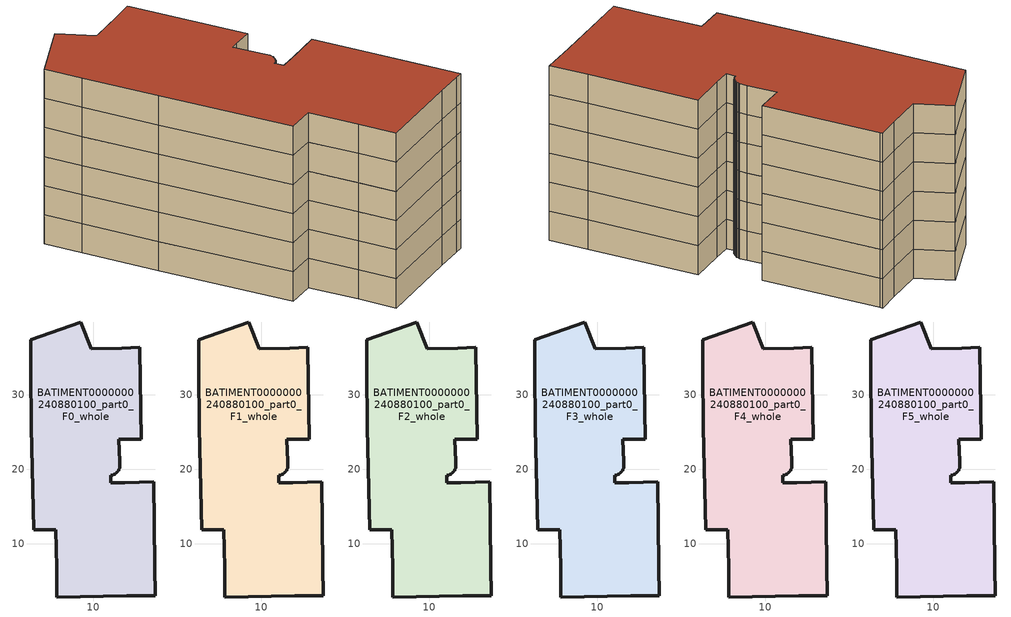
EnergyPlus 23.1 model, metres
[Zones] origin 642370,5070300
BATIMENT0000000240880100_part0_F0_whole
 floor ground (EU_floor_Construction): 16.22,36.31 16.22,36.01 16.42,24.01 14.11,24.01 13.41,24.01 13.51,21 13.51,20.2 13.51,20.1 13.41,20 13.41,19.9 13.41,19.8 13.31,19.8 13.31,19.7 13.21,19.7 13.21,19.6 13.11,19.5 13.01,19.5 13.01,19.4 12.91,19.4 12.91,19.3 12.81,19.3 12.71,19.3 12.61,19.2 12.51,19.2 12.41,19.2 12.31,19.2 12.31,18.2 14.21,18.2 18.12,18.3 18.21,6.99 18.31,3.09 17.41,3.09 14.51,3.09 5.1,2.89 5.1,6.8 5,11.9 2,11.9 1.71,25.61 1.61,33.42 1.61,37.32 8.31,39.72 9.71,36.12 13.82,36.21 z0
 wall outside (EU_wall_Construction): 14.51,3.09 17.41,3.09 18.31,3.09 18.21,6.99 18.12,18.3 14.21,18.2 12.31,18.2 12.31,19.2 12.41,19.2 12.51,19.2 12.61,19.2 12.71,19.3 12.81,19.3 12.91,19.3 12.91,19.4 13.01,19.4 13.01,19.5 13.11,19.5 13.21,19.6 13.21,19.7 13.31,19.7 13.31,19.8 13.41,19.8 13.41,19.9 13.41,20 13.51,20.1 13.51,20.2 13.51,21 13.41,24.01 14.11,24.01 16.42,24.01 16.22,36.01 16.22,36.31 13.82,36.21 9.71,36.12 8.31,39.72 1.61,37.32 1.61,33.42 1.71,25.61 2,11.9 5,11.9 5.1,6.8 5.1,2.89 14.51,3.09 z0:3
BATIMENT0000000240880100_part0_F1_whole
 floor to BATIMENT0000000240880100_part0_F0_whole (EU_floor_Construction): 16.22,36.31 16.22,36.01 16.42,24.01 14.11,24.01 13.41,24.01 13.51,21 13.51,20.2 13.51,20.1 13.41,20 13.41,19.9 13.41,19.8 13.31,19.8 13.31,19.7 13.21,19.7 13.21,19.6 13.11,19.5 13.01,19.5 13.01,19.4 12.91,19.4 12.91,19.3 12.81,19.3 12.71,19.3 12.61,19.2 12.51,19.2 12.41,19.2 12.31,19.2 12.31,18.2 14.21,18.2 18.12,18.3 18.21,6.99 18.31,3.09 17.41,3.09 14.51,3.09 5.1,2.89 5.1,6.8 5,11.9 2,11.9 1.71,25.61 1.61,33.42 1.61,37.32 8.31,39.72 9.71,36.12 13.82,36.21 z3
 wall outside (EU_wall_Construction): 14.51,3.09 17.41,3.09 18.31,3.09 18.21,6.99 18.12,18.3 14.21,18.2 12.31,18.2 12.31,19.2 12.41,19.2 12.51,19.2 12.61,19.2 12.71,19.3 12.81,19.3 12.91,19.3 12.91,19.4 13.01,19.4 13.01,19.5 13.11,19.5 13.21,19.6 13.21,19.7 13.31,19.7 13.31,19.8 13.41,19.8 13.41,19.9 13.41,20 13.51,20.1 13.51,20.2 13.51,21 13.41,24.01 14.11,24.01 16.42,24.01 16.22,36.01 16.22,36.31 13.82,36.21 9.71,36.12 8.31,39.72 1.61,37.32 1.61,33.42 1.71,25.61 2,11.9 5,11.9 5.1,6.8 5.1,2.89 14.51,3.09 z3:6
BATIMENT0000000240880100_part0_F2_whole
 floor to BATIMENT0000000240880100_part0_F1_whole (EU_floor_Construction): 16.22,36.31 16.22,36.01 16.42,24.01 14.11,24.01 13.41,24.01 13.51,21 13.51,20.2 13.51,20.1 13.41,20 13.41,19.9 13.41,19.8 13.31,19.8 13.31,19.7 13.21,19.7 13.21,19.6 13.11,19.5 13.01,19.5 13.01,19.4 12.91,19.4 12.91,19.3 12.81,19.3 12.71,19.3 12.61,19.2 12.51,19.2 12.41,19.2 12.31,19.2 12.31,18.2 14.21,18.2 18.12,18.3 18.21,6.99 18.31,3.09 17.41,3.09 14.51,3.09 5.1,2.89 5.1,6.8 5,11.9 2,11.9 1.71,25.61 1.61,33.42 1.61,37.32 8.31,39.72 9.71,36.12 13.82,36.21 z6
 wall outside (EU_wall_Construction): 14.51,3.09 17.41,3.09 18.31,3.09 18.21,6.99 18.12,18.3 14.21,18.2 12.31,18.2 12.31,19.2 12.41,19.2 12.51,19.2 12.61,19.2 12.71,19.3 12.81,19.3 12.91,19.3 12.91,19.4 13.01,19.4 13.01,19.5 13.11,19.5 13.21,19.6 13.21,19.7 13.31,19.7 13.31,19.8 13.41,19.8 13.41,19.9 13.41,20 13.51,20.1 13.51,20.2 13.51,21 13.41,24.01 14.11,24.01 16.42,24.01 16.22,36.01 16.22,36.31 13.82,36.21 9.71,36.12 8.31,39.72 1.61,37.32 1.61,33.42 1.71,25.61 2,11.9 5,11.9 5.1,6.8 5.1,2.89 14.51,3.09 z6:9
BATIMENT0000000240880100_part0_F3_whole
 floor to BATIMENT0000000240880100_part0_F2_whole (EU_floor_Construction): 16.22,36.31 16.22,36.01 16.42,24.01 14.11,24.01 13.41,24.01 13.51,21 13.51,20.2 13.51,20.1 13.41,20 13.41,19.9 13.41,19.8 13.31,19.8 13.31,19.7 13.21,19.7 13.21,19.6 13.11,19.5 13.01,19.5 13.01,19.4 12.91,19.4 12.91,19.3 12.81,19.3 12.71,19.3 12.61,19.2 12.51,19.2 12.41,19.2 12.31,19.2 12.31,18.2 14.21,18.2 18.12,18.3 18.21,6.99 18.31,3.09 17.41,3.09 14.51,3.09 5.1,2.89 5.1,6.8 5,11.9 2,11.9 1.71,25.61 1.61,33.42 1.61,37.32 8.31,39.72 9.71,36.12 13.82,36.21 z9
 wall outside (EU_wall_Construction): 14.51,3.09 17.41,3.09 18.31,3.09 18.21,6.99 18.12,18.3 14.21,18.2 12.31,18.2 12.31,19.2 12.41,19.2 12.51,19.2 12.61,19.2 12.71,19.3 12.81,19.3 12.91,19.3 12.91,19.4 13.01,19.4 13.01,19.5 13.11,19.5 13.21,19.6 13.21,19.7 13.31,19.7 13.31,19.8 13.41,19.8 13.41,19.9 13.41,20 13.51,20.1 13.51,20.2 13.51,21 13.41,24.01 14.11,24.01 16.42,24.01 16.22,36.01 16.22,36.31 13.82,36.21 9.71,36.12 8.31,39.72 1.61,37.32 1.61,33.42 1.71,25.61 2,11.9 5,11.9 5.1,6.8 5.1,2.89 14.51,3.09 z9:12
BATIMENT0000000240880100_part0_F4_whole
 floor to BATIMENT0000000240880100_part0_F3_whole (EU_floor_Construction): 16.22,36.31 16.22,36.01 16.42,24.01 14.11,24.01 13.41,24.01 13.51,21 13.51,20.2 13.51,20.1 13.41,20 13.41,19.9 13.41,19.8 13.31,19.8 13.31,19.7 13.21,19.7 13.21,19.6 13.11,19.5 13.01,19.5 13.01,19.4 12.91,19.4 12.91,19.3 12.81,19.3 12.71,19.3 12.61,19.2 12.51,19.2 12.41,19.2 12.31,19.2 12.31,18.2 14.21,18.2 18.12,18.3 18.21,6.99 18.31,3.09 17.41,3.09 14.51,3.09 5.1,2.89 5.1,6.8 5,11.9 2,11.9 1.71,25.61 1.61,33.42 1.61,37.32 8.31,39.72 9.71,36.12 13.82,36.21 z12
 wall outside (EU_wall_Construction): 14.51,3.09 17.41,3.09 18.31,3.09 18.21,6.99 18.12,18.3 14.21,18.2 12.31,18.2 12.31,19.2 12.41,19.2 12.51,19.2 12.61,19.2 12.71,19.3 12.81,19.3 12.91,19.3 12.91,19.4 13.01,19.4 13.01,19.5 13.11,19.5 13.21,19.6 13.21,19.7 13.31,19.7 13.31,19.8 13.41,19.8 13.41,19.9 13.41,20 13.51,20.1 13.51,20.2 13.51,21 13.41,24.01 14.11,24.01 16.42,24.01 16.22,36.01 16.22,36.31 13.82,36.21 9.71,36.12 8.31,39.72 1.61,37.32 1.61,33.42 1.71,25.61 2,11.9 5,11.9 5.1,6.8 5.1,2.89 14.51,3.09 z12:15
BATIMENT0000000240880100_part0_F5_whole
 floor to BATIMENT0000000240880100_part0_F4_whole (EU_floor_Construction): 16.22,36.31 16.22,36.01 16.42,24.01 14.11,24.01 13.41,24.01 13.51,21 13.51,20.2 13.51,20.1 13.41,20 13.41,19.9 13.41,19.8 13.31,19.8 13.31,19.7 13.21,19.7 13.21,19.6 13.11,19.5 13.01,19.5 13.01,19.4 12.91,19.4 12.91,19.3 12.81,19.3 12.71,19.3 12.61,19.2 12.51,19.2 12.41,19.2 12.31,19.2 12.31,18.2 14.21,18.2 18.12,18.3 18.21,6.99 18.31,3.09 17.41,3.09 14.51,3.09 5.1,2.89 5.1,6.8 5,11.9 2,11.9 1.71,25.61 1.61,33.42 1.61,37.32 8.31,39.72 9.71,36.12 13.82,36.21 z15
 wall outside (EU_wall_Construction): 14.51,3.09 17.41,3.09 18.31,3.09 18.21,6.99 18.12,18.3 14.21,18.2 12.31,18.2 12.31,19.2 12.41,19.2 12.51,19.2 12.61,19.2 12.71,19.3 12.81,19.3 12.91,19.3 12.91,19.4 13.01,19.4 13.01,19.5 13.11,19.5 13.21,19.6 13.21,19.7 13.31,19.7 13.31,19.8 13.41,19.8 13.41,19.9 13.41,20 13.51,20.1 13.51,20.2 13.51,21 13.41,24.01 14.11,24.01 16.42,24.01 16.22,36.01 16.22,36.31 13.82,36.21 9.71,36.12 8.31,39.72 1.61,37.32 1.61,33.42 1.71,25.61 2,11.9 5,11.9 5.1,6.8 5.1,2.89 14.51,3.09 z15:18
 roof outside (EU_roof_Construction): 18.31,3.09 18.21,6.99 18.12,18.3 14.21,18.2 12.31,18.2 12.31,19.2 12.41,19.2 12.51,19.2 12.61,19.2 12.71,19.3 12.81,19.3 12.91,19.3 12.91,19.4 13.01,19.4 13.01,19.5 13.11,19.5 13.21,19.6 13.21,19.7 13.31,19.7 13.31,19.8 13.41,19.8 13.41,19.9 13.41,20 13.51,20.1 13.51,20.2 13.51,21 13.41,24.01 14.11,24.01 16.42,24.01 16.22,36.01 16.22,36.31 13.82,36.21 9.71,36.12 8.31,39.72 1.61,37.32 1.61,33.42 1.71,25.61 2,11.9 5,11.9 5.1,6.8 5.1,2.89 14.51,3.09 17.41,3.09 z18
[Building]
EU S2 Campaign: North Axis=0; Terrain=City; Solar Distribution=FullExterior
[Site:Location]
Lyon-Bron: Latitude=45.75; Longitude=5; Time Zone=1; Elevation=198
[SizingPeriod:WeatherFileDays]
AnnualSizingPeriod: Begin Month=1; Begin Day of Month=1; End Month=12; End Day of Month=31; Day of Week for Start Day=Monday; Use Weather File Daylight Saving Period=No; Use Weather File Rain and Snow Indicators=No
[MATERIAL]
EU_InternalMass_Material: Roughness=MediumRough; Thickness=0.1; Conductivity=1; Density=1800; Specific Heat=900; Thermal Absorptance=0.9; Solar Absorptance=0.7; Visible Absorptance=0.7
[MATERIAL:NOMASS] Roughness=MediumRough; Thermal Absorptance=0.9; Solar Absorptance=0.7; Visible Absorptance=0.7
Name | Thermal Resistance
EU_wall_NoMass | 1.97775
EU_roof_NoMass | 1.81626
EU_floor_NoMass | 1.84812
[CONSTRUCTION]
EU_wall_Construction: EU_wall_NoMass
EU_roof_Construction: EU_roof_NoMass
EU_floor_Construction: EU_floor_NoMass
EU_InternalMass_Construction: EU_InternalMass_Material
[ZONE] Type=1; Multiplier=1; Ceiling Height=autocalculate; Volume=1446.45; Floor Area=autocalculate; Part of Total Floor Area=Yes
BATIMENT0000000240880100_part0_F0_whole; BATIMENT0000000240880100_part0_F1_whole; BATIMENT0000000240880100_part0_F2_whole; BATIMENT0000000240880100_part0_F3_whole; BATIMENT0000000240880100_part0_F4_whole; BATIMENT0000000240880100_part0_F5_whole
[INTERNALMASS] Construction=EU_InternalMass_Construction; Surface Area=482.15
Name | Zone or ZoneList
BATIMENT0000000240880100_part0_F0_whole_EU_InternalMass | BATIMENT0000000240880100_part0_F0_whole
BATIMENT0000000240880100_part0_F1_whole_EU_InternalMass | BATIMENT0000000240880100_part0_F1_whole
BATIMENT0000000240880100_part0_F2_whole_EU_InternalMass | BATIMENT0000000240880100_part0_F2_whole
BATIMENT0000000240880100_part0_F3_whole_EU_InternalMass | BATIMENT0000000240880100_part0_F3_whole
BATIMENT0000000240880100_part0_F4_whole_EU_InternalMass | BATIMENT0000000240880100_part0_F4_whole
BATIMENT0000000240880100_part0_F5_whole_EU_InternalMass | BATIMENT0000000240880100_part0_F5_whole
[OTHEREQUIPMENT] Fuel Type=Electricity; Design Level Calculation Method=Watts/Area; Power per Zone Floor Area=1; Fraction Latent=0; Fraction Radiant=0; Fraction Lost=0; Carbon Dioxide Generation Rate=0; EndUse Subcategory=EU_Step8_InternalGains
Name | Zone or ZoneList or Space or SpaceList | Schedule
EU_Step8_InternalGain_BATIMENT0000000240880100_part0_F0_whole_f000 | BATIMENT0000000240880100_part0_F0_whole | EU_Step8_GainSchedule_BATIMENT0000000240880100_part0_F0_whole_f000
EU_Step8_InternalGain_BATIMENT0000000240880100_part0_F1_whole_f000 | BATIMENT0000000240880100_part0_F1_whole | EU_Step8_GainSchedule_BATIMENT0000000240880100_part0_F1_whole_f000
EU_Step8_InternalGain_BATIMENT0000000240880100_part0_F2_whole_f000 | BATIMENT0000000240880100_part0_F2_whole | EU_Step8_GainSchedule_BATIMENT0000000240880100_part0_F2_whole_f000
EU_Step8_InternalGain_BATIMENT0000000240880100_part0_F3_whole_f000 | BATIMENT0000000240880100_part0_F3_whole | EU_Step8_GainSchedule_BATIMENT0000000240880100_part0_F3_whole_f000
EU_Step8_InternalGain_BATIMENT0000000240880100_part0_F4_whole_f000 | BATIMENT0000000240880100_part0_F4_whole | EU_Step8_GainSchedule_BATIMENT0000000240880100_part0_F4_whole_f000
EU_Step8_InternalGain_BATIMENT0000000240880100_part0_F5_whole_f000 | BATIMENT0000000240880100_part0_F5_whole | EU_Step8_GainSchedule_BATIMENT0000000240880100_part0_F5_whole_f000
[ZONEVENTILATION:DESIGNFLOWRATE] Schedule=EU_AlwaysOn; Design Flow Rate Calculation Method=AirChanges/Hour; Air Changes per Hour=0.759424; Ventilation Type=Natural; Fan Pressure Rise=0; Fan Total Efficiency=1; Constant Term Coefficient=1; Temperature Term Coefficient=0; Velocity Term Coefficient=0; Velocity Squared Term Coefficient=0; Minimum Indoor Temperature=-100; Maximum Indoor Temperature=100; Delta Temperature=-100; Minimum Outdoor Temperature=-100; Maximum Outdoor Temperature=100; Maximum Wind Speed=40
Name | Zone or ZoneList or Space or SpaceList
EU_ConstantAir_BATIMENT0000000240880100_part0_F0_whole | BATIMENT0000000240880100_part0_F0_whole
EU_ConstantAir_BATIMENT0000000240880100_part0_F1_whole | BATIMENT0000000240880100_part0_F1_whole
EU_ConstantAir_BATIMENT0000000240880100_part0_F2_whole | BATIMENT0000000240880100_part0_F2_whole
EU_ConstantAir_BATIMENT0000000240880100_part0_F3_whole | BATIMENT0000000240880100_part0_F3_whole
EU_ConstantAir_BATIMENT0000000240880100_part0_F4_whole | BATIMENT0000000240880100_part0_F4_whole
EU_ConstantAir_BATIMENT0000000240880100_part0_F5_whole | BATIMENT0000000240880100_part0_F5_whole
[HVACTEMPLATE:THERMOSTAT] Constant Heating Setpoint=20; Constant Cooling Setpoint=50
EU_HeatOnly_BATIMENT0000000240880100_part0_F0_whole; EU_HeatOnly_BATIMENT0000000240880100_part0_F1_whole; EU_HeatOnly_BATIMENT0000000240880100_part0_F2_whole; EU_HeatOnly_BATIMENT0000000240880100_part0_F3_whole; EU_HeatOnly_BATIMENT0000000240880100_part0_F4_whole; EU_HeatOnly_BATIMENT0000000240880100_part0_F5_whole
[HVACTEMPLATE:ZONE:IDEALLOADSAIRSYSTEM] System Availability Schedule=EU_AlwaysOn; Maximum Heating Supply Air Temperature=50; Minimum Cooling Supply Air Temperature=13; Maximum Heating Supply Air Humidity Ratio=0.0156; Minimum Cooling Supply Air Humidity Ratio=0.0077; Heating Limit=NoLimit; Cooling Limit=NoLimit; Heating Availability Schedule=EU_AlwaysOn; Cooling Availability Schedule=EU_CoolingOff; Dehumidification Control Type=ConstantSensibleHeatRatio; Cooling Sensible Heat Ratio=0.7; Dehumidification Setpoint=60; Humidification Control Type=None; Humidification Setpoint=30; Outdoor Air Method=None; Outdoor Air Flow Rate per Person=0.00944; Outdoor Air Flow Rate per Zone Floor Area=0; Outdoor Air Flow Rate per Zone=0; Demand Controlled Ventilation Type=None; Outdoor Air Economizer Type=NoEconomizer; Heat Recovery Type=None; Sensible Heat Recovery Effectiveness=0.7; Latent Heat Recovery Effectiveness=0.65
Name | Template Thermostat
BATIMENT0000000240880100_part0_F0_whole | EU_HeatOnly_BATIMENT0000000240880100_part0_F0_whole
BATIMENT0000000240880100_part0_F1_whole | EU_HeatOnly_BATIMENT0000000240880100_part0_F1_whole
BATIMENT0000000240880100_part0_F2_whole | EU_HeatOnly_BATIMENT0000000240880100_part0_F2_whole
BATIMENT0000000240880100_part0_F3_whole | EU_HeatOnly_BATIMENT0000000240880100_part0_F3_whole
BATIMENT0000000240880100_part0_F4_whole | EU_HeatOnly_BATIMENT0000000240880100_part0_F4_whole
BATIMENT0000000240880100_part0_F5_whole | EU_HeatOnly_BATIMENT0000000240880100_part0_F5_whole
[SIZING:ZONE] Zone Cooling Design Supply Air Temperature Input Method=SupplyAirTemperature; Zone Cooling Design Supply Air Temperature=13; Zone Heating Design Supply Air Temperature Input Method=SupplyAirTemperature; Zone Heating Design Supply Air Temperature=50; Zone Cooling Design Supply Air Humidity Ratio=0.008; Zone Heating Design Supply Air Humidity Ratio=0.008; Cooling Design Air Flow Method=DesignDay; Cooling Design Air Flow Rate=0; Cooling Minimum Air Flow per Zone Floor Area=0.000762; Cooling Minimum Air Flow=0; Cooling Minimum Air Flow Fraction=0.2; Heating Design Air Flow Method=DesignDay; Heating Design Air Flow Rate=0; Heating Maximum Air Flow per Zone Floor Area=0.002032; Heating Maximum Air Flow=0.141576; Heating Maximum Air Flow Fraction=0.3; Account for Dedicated Outdoor Air System=No; Dedicated Outdoor Air System Control Strategy=NeutralSupplyAir; Dedicated Outdoor Air Low Setpoint Temperature for Design=autosize; Dedicated Outdoor Air High Setpoint Temperature for Design=autosize; Zone Load Sizing Method=Sensible Load Only No Latent Load; Zone Latent Cooling Design Supply Air Humidity Ratio Input Method=HumidityRatioDifference; Zone Cooling Design Supply Air Humidity Ratio Difference=0.005; Zone Latent Heating Design Supply Air Humidity Ratio Input Method=HumidityRatioDifference; Zone Humidification Design Supply Air Humidity Ratio Difference=0.005
BATIMENT0000000240880100_part0_F0_whole; BATIMENT0000000240880100_part0_F1_whole; BATIMENT0000000240880100_part0_F2_whole; BATIMENT0000000240880100_part0_F3_whole; BATIMENT0000000240880100_part0_F4_whole; BATIMENT0000000240880100_part0_F5_whole
[SCHEDULE:CONSTANT]
Name | Hourly Value
EU_AlwaysOn | 1
EU_CoolingOff | 0
[SCHEDULE:FILE] Column Number=1; Rows to Skip at Top=0; Number of Hours of Data=8760; Column Separator=Comma; Interpolate to Timestep=No; Minutes per Item=60; Adjust Schedule for Daylight Savings=Yes
Name | File
EU_Step8_GainSchedule_BATIMENT0000000240880100_part0_F0_whole_f000 | C:\Users\o_iseri\Desktop\OpenUBEM\openubem\outputs\eu_evidence\EU-04\s3\s3_campaign\FR-LYO-HAUTCOEURPENTES\BATIMENT0000000240880100_part0\BATIMENT0000000240880100_part0_F0_whole_f000_gain.csv
EU_Step8_GainSchedule_BATIMENT0000000240880100_part0_F1_whole_f000 | C:\Users\o_iseri\Desktop\OpenUBEM\openubem\outputs\eu_evidence\EU-04\s3\s3_campaign\FR-LYO-HAUTCOEURPENTES\BATIMENT0000000240880100_part0\BATIMENT0000000240880100_part0_F1_whole_f000_gain.csv
EU_Step8_GainSchedule_BATIMENT0000000240880100_part0_F2_whole_f000 | C:\Users\o_iseri\Desktop\OpenUBEM\openubem\outputs\eu_evidence\EU-04\s3\s3_campaign\FR-LYO-HAUTCOEURPENTES\BATIMENT0000000240880100_part0\BATIMENT0000000240880100_part0_F2_whole_f000_gain.csv
EU_Step8_GainSchedule_BATIMENT0000000240880100_part0_F3_whole_f000 | C:\Users\o_iseri\Desktop\OpenUBEM\openubem\outputs\eu_evidence\EU-04\s3\s3_campaign\FR-LYO-HAUTCOEURPENTES\BATIMENT0000000240880100_part0\BATIMENT0000000240880100_part0_F3_whole_f000_gain.csv
EU_Step8_GainSchedule_BATIMENT0000000240880100_part0_F4_whole_f000 | C:\Users\o_iseri\Desktop\OpenUBEM\openubem\outputs\eu_evidence\EU-04\s3\s3_campaign\FR-LYO-HAUTCOEURPENTES\BATIMENT0000000240880100_part0\BATIMENT0000000240880100_part0_F4_whole_f000_gain.csv
EU_Step8_GainSchedule_BATIMENT0000000240880100_part0_F5_whole_f000 | C:\Users\o_iseri\Desktop\OpenUBEM\openubem\outputs\eu_evidence\EU-04\s3\s3_campaign\FR-LYO-HAUTCOEURPENTES\BATIMENT0000000240880100_part0\BATIMENT0000000240880100_part0_F5_whole_f000_gain.csv
